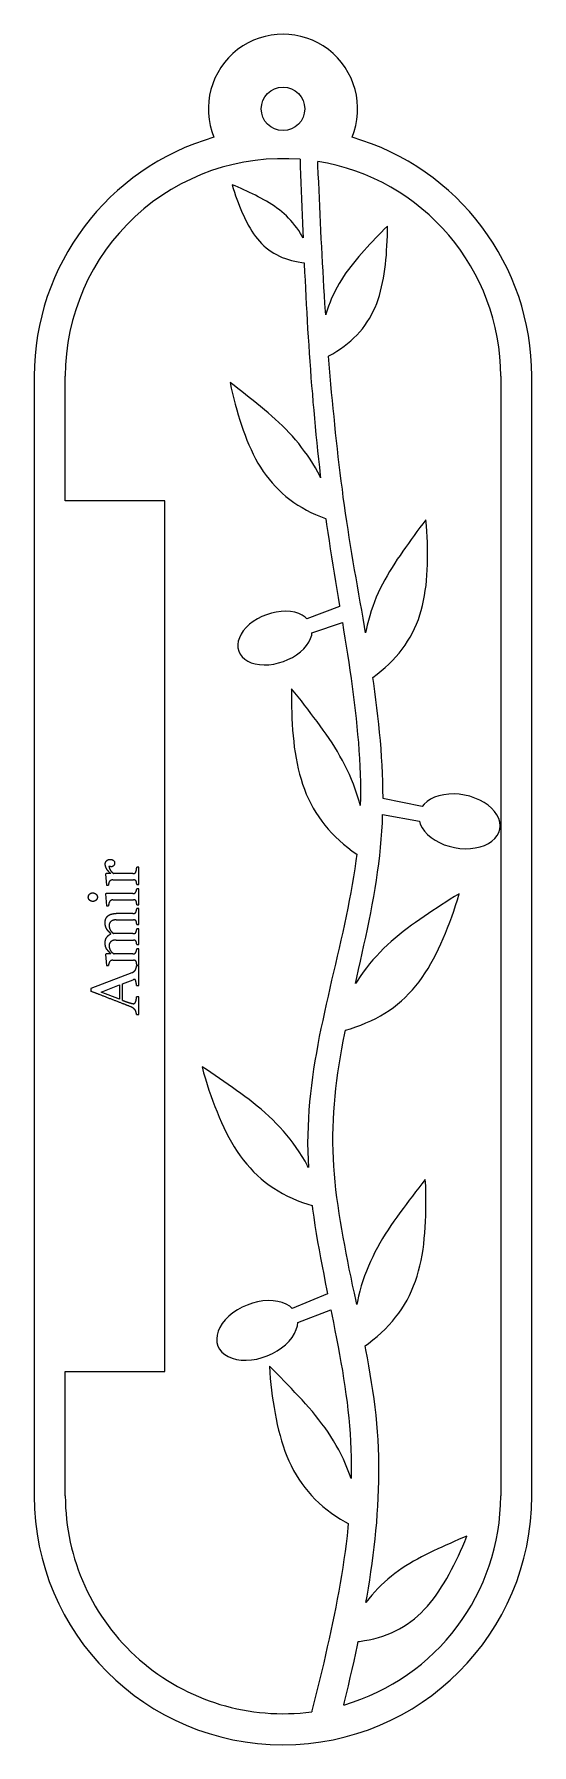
# Model space of a CAD drawing. Header units: millimetres. Extents: x -20 to 20, y -65 to 72.
import ezdxf

# ---------------------------------------------------------------- set-up
doc = ezdxf.new("R2010")
doc.units = ezdxf.units.MM
for name, color, linetype in [('cut', 7, 'Continuous'), ('engrave', 7, 'Continuous'), ('outline', 7, 'Continuous')]:
    doc.layers.add(name, color=color, linetype=linetype)

msp = doc.modelspace()

# ---------------------------------------------------------------- linework, layer by layer
at = {"layer": 'cut'}
for p, q in [((1.37, 62.45), (1.39, 61.87)), ((2.81, 61.92), (2.8, 62.28)), ((2.84, 61.27), (2.81, 61.92)), ((1.39, 61.87), (1.42, 61.21)), ((1.42, 61.21), (1.44, 60.56)), ((1.44, 60.56), (1.46, 59.91)), ((2.87, 60.62), (2.84, 61.27)), ((2.9, 59.97), (2.87, 60.62)), ((-3.84, 60.3), (-4.08, 60.39)), ((-4.08, 60.39), (-4, 60.09)), ((-4, 60.09), (-3.91, 59.8)), ((-3.91, 59.8), (-3.81, 59.52)), ((-3.61, 60.2), (-3.84, 60.3)), ((-3.81, 59.52), (-3.71, 59.23)), ((-3.71, 59.23), (-3.61, 58.96)), ((-3.37, 60.09), (-3.61, 60.2)), ((-3.14, 59.99), (-3.37, 60.09)), ((-2.91, 59.88), (-3.14, 59.99)), ((-2.68, 59.77), (-2.91, 59.88)), ((-2.45, 59.66), (-2.68, 59.77)), ((-2.22, 59.55), (-2.45, 59.66)), ((-1.99, 59.44), (-2.22, 59.55)), ((-1.77, 59.32), (-1.99, 59.44)), ((-1.55, 59.2), (-1.77, 59.32)), ((-1.33, 59.07), (-1.55, 59.2)), ((1.46, 59.91), (1.49, 59.26)), ((1.49, 59.26), (1.51, 58.6)), ((2.93, 59.32), (2.9, 59.97)), ((2.96, 58.67), (2.93, 59.32)), ((-3.61, 58.96), (-3.5, 58.68)), ((-3.5, 58.68), (-3.39, 58.41)), ((-3.39, 58.41), (-3.28, 58.15)), ((-3.28, 58.15), (-3.16, 57.89)), ((-3.16, 57.89), (-3.04, 57.64)), ((-1.11, 58.95), (-1.33, 59.07)), ((-0.9, 58.81), (-1.11, 58.95)), ((-0.69, 58.67), (-0.9, 58.81)), ((-0.49, 58.53), (-0.69, 58.67)), ((-0.29, 58.38), (-0.49, 58.53)), ((-0.1, 58.22), (-0.29, 58.38)), ((0.09, 58.06), (-0.1, 58.22)), ((0.27, 57.89), (0.09, 58.06)), ((0.45, 57.71), (0.27, 57.89)), ((1.51, 58.6), (1.54, 57.95)), ((1.54, 57.95), (1.56, 57.3)), ((2.99, 58.01), (2.96, 58.67)), ((3.02, 57.36), (2.99, 58.01)), ((-3.04, 57.64), (-2.92, 57.39)), ((-2.92, 57.39), (-2.79, 57.15)), ((-2.79, 57.15), (-2.65, 56.91)), ((-2.65, 56.91), (-2.51, 56.68)), ((-2.51, 56.68), (-2.37, 56.46)), ((-2.37, 56.46), (-2.21, 56.25)), ((0.63, 57.53), (0.45, 57.71)), ((0.79, 57.33), (0.63, 57.53)), ((0.95, 57.13), (0.79, 57.33)), ((1.11, 56.93), (0.95, 57.13)), ((1.26, 56.71), (1.11, 56.93)), ((1.4, 56.49), (1.26, 56.71)), ((1.54, 56.26), (1.4, 56.49)), ((1.56, 57.3), (1.59, 56.65)), ((1.59, 56.65), (1.61, 56.13)), ((3.05, 56.71), (3.02, 57.36)), ((3.08, 56.06), (3.05, 56.71)), ((7.91, 56.6), (7.67, 56.36)), ((8.14, 56.84), (7.91, 56.6)), ((8.39, 57.08), (8.14, 56.84)), ((8.4, 56.67), (8.39, 57.08)), ((8.39, 56.28), (8.4, 56.67)), ((-2.21, 56.25), (-2.05, 56.05)), ((-2.05, 56.05), (-1.89, 55.86)), ((-1.89, 55.86), (-1.72, 55.67)), ((-1.72, 55.67), (-1.53, 55.5)), ((-1.53, 55.5), (-1.35, 55.33)), ((-1.35, 55.33), (-1.15, 55.18)), ((-1.15, 55.18), (-0.95, 55.04)), ((-0.95, 55.04), (-0.74, 54.9)), ((1.61, 56.13), (1.54, 56.26)), ((3.11, 55.41), (3.08, 56.06)), ((3.15, 54.76), (3.11, 55.41)), ((6.53, 55.12), (6.31, 54.87)), ((6.76, 55.37), (6.53, 55.12)), ((6.98, 55.62), (6.76, 55.37)), ((7.21, 55.87), (6.98, 55.62)), ((7.44, 56.11), (7.21, 55.87)), ((7.67, 56.36), (7.44, 56.11)), ((8.31, 54.74), (8.33, 55.12)), ((8.33, 55.12), (8.36, 55.5)), ((8.36, 55.5), (8.37, 55.89)), ((8.37, 55.89), (8.39, 56.28)), ((-0.74, 54.9), (-0.52, 54.78)), ((-0.52, 54.78), (-0.29, 54.66)), ((-0.29, 54.66), (-0.06, 54.56)), ((-0.06, 54.56), (0.19, 54.47)), ((0.19, 54.47), (0.43, 54.38)), ((0.43, 54.38), (0.69, 54.31)), ((0.69, 54.31), (0.96, 54.25)), ((0.96, 54.25), (1.23, 54.19)), ((1.23, 54.19), (1.51, 54.15)), ((1.51, 54.15), (1.7, 54.13)), ((1.7, 54.13), (1.7, 54.04)), ((1.7, 54.04), (1.74, 53.38)), ((3.18, 54.11), (3.15, 54.76)), ((3.22, 53.46), (3.18, 54.11)), ((5.46, 53.84), (5.26, 53.58)), ((5.66, 54.1), (5.46, 53.84)), ((5.87, 54.36), (5.66, 54.1)), ((6.09, 54.62), (5.87, 54.36)), ((6.31, 54.87), (6.09, 54.62)), ((8.19, 53.62), (8.23, 53.98)), ((8.23, 53.98), (8.27, 54.36)), ((8.27, 54.36), (8.31, 54.74)), ((1.74, 53.38), (1.77, 52.73)), ((1.77, 52.73), (1.8, 52.08)), ((3.26, 52.81), (3.22, 53.46)), ((3.29, 52.16), (3.26, 52.81)), ((4.52, 52.47), (4.36, 52.18)), ((4.69, 52.75), (4.52, 52.47)), ((4.87, 53.03), (4.69, 52.75)), ((5.06, 53.31), (4.87, 53.03)), ((5.26, 53.58), (5.06, 53.31)), ((7.93, 52.19), (8.01, 52.54)), ((8.01, 52.54), (8.08, 52.89)), ((8.08, 52.89), (8.14, 53.25)), ((8.14, 53.25), (8.19, 53.62)), ((1.8, 52.08), (1.83, 51.42)), ((1.83, 51.42), (1.87, 50.77)), ((3.33, 51.51), (3.29, 52.16)), ((3.37, 50.86), (3.33, 51.51)), ((3.78, 50.96), (3.66, 50.64)), ((3.91, 51.28), (3.78, 50.96)), ((4.05, 51.58), (3.91, 51.28)), ((4.2, 51.88), (4.05, 51.58)), ((4.36, 52.18), (4.2, 51.88)), ((7.53, 50.86), (7.65, 51.18)), ((7.65, 51.18), (7.75, 51.51)), ((7.75, 51.51), (7.85, 51.85)), ((7.85, 51.85), (7.93, 52.19)), ((1.87, 50.77), (1.91, 50.12)), ((1.91, 50.12), (1.94, 49.46)), ((3.41, 50.21), (3.37, 50.86)), ((3.43, 49.93), (3.41, 50.21)), ((3.45, 49.99), (3.43, 49.93)), ((3.55, 50.32), (3.45, 49.99)), ((3.66, 50.64), (3.55, 50.32)), ((6.77, 49.37), (6.95, 49.65)), ((6.95, 49.65), (7.11, 49.94)), ((7.11, 49.94), (7.26, 50.24)), ((7.26, 50.24), (7.4, 50.54)), ((7.4, 50.54), (7.53, 50.86)), ((1.94, 49.46), (1.98, 48.81)), ((1.98, 48.81), (2.02, 48.16)), ((2.02, 48.16), (2.07, 47.5)), ((5.7, 48.09), (5.94, 48.32)), ((5.94, 48.32), (6.17, 48.57)), ((6.17, 48.57), (6.38, 48.83)), ((6.38, 48.83), (6.58, 49.09)), ((6.58, 49.09), (6.77, 49.37)), ((2.07, 47.5), (2.11, 46.85)), ((2.11, 46.85), (2.16, 46.2)), ((3.68, 46.64), (4, 46.82)), ((4, 46.82), (4.32, 47.01)), ((4.32, 47.01), (4.62, 47.21)), ((4.62, 47.21), (4.91, 47.42)), ((4.91, 47.42), (5.18, 47.63)), ((5.18, 47.63), (5.45, 47.85)), ((5.45, 47.85), (5.7, 48.09)), ((2.16, 46.2), (2.2, 45.54)), ((2.2, 45.54), (2.25, 44.89)), ((3.67, 46.63), (3.68, 46.64)), ((3.69, 46.31), (3.67, 46.63)), ((3.74, 45.66), (3.69, 46.31)), ((3.8, 45.01), (3.74, 45.66)), ((-17.5, 35), (-17.5, 45)), ((-3.93, 44.27), (-4.25, 44.5)), ((-4.25, 44.5), (-4.17, 44.05)), ((-4.17, 44.05), (-4.06, 43.61)), ((-3.63, 44.03), (-3.93, 44.27)), ((-3.32, 43.79), (-3.63, 44.03)), ((2.25, 44.89), (2.3, 44.23)), ((2.3, 44.23), (2.36, 43.58)), ((3.85, 44.36), (3.8, 45.01)), ((3.91, 43.71), (3.85, 44.36)), ((17.5, 45), (17.5, -45)), ((-4.06, 43.61), (-3.95, 43.18)), ((-3.95, 43.18), (-3.84, 42.75)), ((-3.84, 42.75), (-3.72, 42.32)), ((-3.01, 43.55), (-3.32, 43.79)), ((-2.71, 43.31), (-3.01, 43.55)), ((-2.4, 43.06), (-2.71, 43.31)), ((-2.1, 42.82), (-2.4, 43.06)), ((-1.8, 42.57), (-2.1, 42.82)), ((2.36, 43.58), (2.41, 42.93)), ((2.41, 42.93), (2.47, 42.27)), ((3.97, 43.07), (3.91, 43.71)), ((4.03, 42.42), (3.97, 43.07)), ((-3.72, 42.32), (-3.6, 41.9)), ((-3.6, 41.9), (-3.47, 41.48)), ((-3.47, 41.48), (-3.33, 41.07)), ((-1.5, 42.32), (-1.8, 42.57)), ((-1.2, 42.07), (-1.5, 42.32)), ((-0.91, 41.81), (-1.2, 42.07)), ((-0.62, 41.55), (-0.91, 41.81)), ((-0.33, 41.29), (-0.62, 41.55)), ((-0.05, 41.02), (-0.33, 41.29)), ((2.47, 42.27), (2.53, 41.62)), ((2.53, 41.62), (2.59, 40.96)), ((4.1, 41.77), (4.03, 42.42)), ((4.16, 41.12), (4.1, 41.77)), ((-3.33, 41.07), (-3.2, 40.67)), ((-3.2, 40.67), (-3.05, 40.27)), ((-3.05, 40.27), (-2.9, 39.87)), ((0.22, 40.75), (-0.05, 41.02)), ((0.49, 40.47), (0.22, 40.75)), ((0.76, 40.18), (0.49, 40.47)), ((1.01, 39.89), (0.76, 40.18)), ((1.26, 39.59), (1.01, 39.89)), ((2.59, 40.96), (2.65, 40.31)), ((2.65, 40.31), (2.72, 39.65)), ((4.23, 40.47), (4.16, 41.12)), ((4.3, 39.82), (4.23, 40.47)), ((-2.9, 39.87), (-2.74, 39.49)), ((-2.74, 39.49), (-2.57, 39.11)), ((-2.57, 39.11), (-2.39, 38.74)), ((-2.39, 38.74), (-2.21, 38.38)), ((1.5, 39.29), (1.26, 39.59)), ((1.74, 38.97), (1.5, 39.29)), ((1.96, 38.65), (1.74, 38.97)), ((2.18, 38.33), (1.96, 38.65)), ((2.72, 39.65), (2.78, 39)), ((2.78, 39), (2.85, 38.34)), ((4.37, 39.17), (4.3, 39.82)), ((4.44, 38.52), (4.37, 39.17)), ((4.52, 37.88), (4.44, 38.52)), ((-2.21, 38.38), (-2.01, 38.03)), ((-2.01, 38.03), (-1.8, 37.69)), ((-1.8, 37.69), (-1.59, 37.36)), ((-1.59, 37.36), (-1.36, 37.04)), ((2.39, 37.99), (2.18, 38.33)), ((2.6, 37.65), (2.39, 37.99)), ((2.79, 37.3), (2.6, 37.65)), ((2.98, 36.94), (2.79, 37.3)), ((2.85, 38.34), (2.93, 37.69)), ((2.93, 37.69), (3, 37.03)), ((4.6, 37.23), (4.52, 37.88)), ((4.68, 36.58), (4.6, 37.23)), ((-1.36, 37.04), (-1.12, 36.73)), ((-1.12, 36.73), (-0.88, 36.43)), ((-0.88, 36.43), (-0.61, 36.14)), ((-0.61, 36.14), (-0.34, 35.87)), ((-0.34, 35.87), (-0.06, 35.6)), ((3.02, 36.84), (2.98, 36.94)), ((3, 37.03), (3.02, 36.84)), ((4.77, 35.93), (4.68, 36.58)), ((4.85, 35.28), (4.77, 35.93)), ((-9.5, 35), (-17.5, 35)), ((-9.5, -35), (-9.5, 35)), ((-0.06, 35.6), (0.24, 35.35)), ((0.24, 35.35), (0.54, 35.11)), ((0.54, 35.11), (0.86, 34.87)), ((0.86, 34.87), (1.19, 34.65)), ((1.19, 34.65), (1.53, 34.45)), ((1.53, 34.45), (1.88, 34.25)), ((4.94, 34.63), (4.85, 35.28)), ((5.03, 33.99), (4.94, 34.63)), ((1.88, 34.25), (2.25, 34.06)), ((2.25, 34.06), (2.62, 33.88)), ((2.62, 33.88), (3.01, 33.72)), ((3.01, 33.72), (3.41, 33.56)), ((3.41, 33.56), (3.44, 33.55)), ((3.44, 33.55), (3.51, 33.1)), ((3.51, 33.1), (3.6, 32.45)), ((5.13, 33.34), (5.03, 33.99)), ((5.23, 32.69), (5.13, 33.34)), ((11.24, 33.15), (11.01, 32.84)), ((11.49, 33.46), (11.24, 33.15)), ((11.54, 32.99), (11.49, 33.46)), ((3.6, 32.45), (3.7, 31.79)), ((3.7, 31.79), (3.8, 31.14)), ((5.33, 32.04), (5.23, 32.69)), ((5.43, 31.4), (5.33, 32.04)), ((10.31, 31.89), (10.08, 31.57)), ((10.54, 32.21), (10.31, 31.89)), ((10.77, 32.52), (10.54, 32.21)), ((11.01, 32.84), (10.77, 32.52)), ((11.57, 32.54), (11.54, 32.99)), ((11.59, 32.09), (11.57, 32.54)), ((11.61, 31.64), (11.59, 32.09)), ((11.62, 31.2), (11.61, 31.64)), ((3.8, 31.14), (3.9, 30.48)), ((3.9, 30.48), (4, 29.83)), ((5.54, 30.75), (5.43, 31.4)), ((5.65, 30.1), (5.54, 30.75)), ((9.19, 30.29), (8.98, 29.97)), ((9.41, 30.61), (9.19, 30.29)), ((9.63, 30.94), (9.41, 30.61)), ((9.86, 31.25), (9.63, 30.94)), ((10.08, 31.57), (9.86, 31.25)), ((11.61, 29.88), (11.62, 30.32)), ((11.62, 30.76), (11.62, 31.2)), ((11.62, 30.32), (11.62, 30.76)), ((4, 29.83), (4.11, 29.17)), ((4.11, 29.17), (4.22, 28.52)), ((5.76, 29.45), (5.65, 30.1)), ((5.87, 28.8), (5.76, 29.45)), ((8.37, 28.97), (8.18, 28.64)), ((8.56, 29.31), (8.37, 28.97)), ((8.77, 29.64), (8.56, 29.31)), ((8.98, 29.97), (8.77, 29.64)), ((11.54, 28.6), (11.57, 29.03)), ((11.57, 29.03), (11.6, 29.45)), ((11.6, 29.45), (11.61, 29.88)), ((4.22, 28.52), (4.33, 27.87)), ((4.33, 27.87), (4.43, 27.21)), ((5.98, 28.15), (5.87, 28.8)), ((6.1, 27.5), (5.98, 28.15)), ((7.65, 27.6), (7.5, 27.24)), ((7.82, 27.95), (7.65, 27.6)), ((7.99, 28.29), (7.82, 27.95)), ((8.18, 28.64), (7.99, 28.29)), ((11.38, 27.37), (11.44, 27.78)), ((11.44, 27.78), (11.5, 28.19)), ((11.5, 28.19), (11.54, 28.6)), ((4.55, 26.5), (1.92, 25.52)), ((4.43, 27.21), (4.54, 26.56)), ((4.54, 26.56), (4.55, 26.5)), ((6.21, 26.85), (6.1, 27.5)), ((6.33, 26.2), (6.21, 26.85)), ((6.44, 25.55), (6.33, 26.2)), ((7.09, 26.14), (6.97, 25.76)), ((7.21, 26.51), (7.09, 26.14)), ((7.35, 26.88), (7.21, 26.51)), ((7.5, 27.24), (7.35, 26.88)), ((11, 25.82), (11.12, 26.19)), ((11.12, 26.19), (11.22, 26.58)), ((11.22, 26.58), (11.3, 26.97)), ((11.3, 26.97), (11.38, 27.37)), ((-2.96, 24.82), (-3.19, 24.55)), ((-2.69, 25.07), (-2.96, 24.82)), ((-2.39, 25.3), (-2.69, 25.07)), ((-2.05, 25.51), (-2.39, 25.3)), ((-1.7, 25.69), (-2.05, 25.51)), ((-1.32, 25.84), (-1.7, 25.69)), ((-0.93, 25.96), (-1.32, 25.84)), ((-0.54, 26.05), (-0.93, 25.96)), ((-0.15, 26.1), (-0.54, 26.05)), ((0.23, 26.11), (-0.15, 26.1)), ((0.6, 26.09), (0.23, 26.11)), ((0.94, 26.03), (0.6, 26.09)), ((1.26, 25.93), (0.94, 26.03)), ((1.54, 25.81), (1.26, 25.93)), ((1.79, 25.64), (1.54, 25.81)), ((1.92, 25.52), (1.79, 25.64)), ((2.33, 24.38), (4.77, 25.22)), ((4.77, 25.22), (4.87, 24.61)), ((6.55, 24.89), (6.44, 25.55)), ((6.64, 24.38), (6.55, 24.89)), ((6.77, 24.99), (6.68, 24.6)), ((6.86, 25.38), (6.77, 24.99)), ((6.97, 25.76), (6.86, 25.38)), ((10.58, 24.72), (10.73, 25.08)), ((10.73, 25.08), (10.88, 25.44)), ((10.88, 25.44), (11, 25.82)), ((-3.6, 23.71), (-3.64, 23.44)), ((-3.64, 23.44), (-3.63, 23.17)), ((-3.51, 23.99), (-3.6, 23.71)), ((-3.37, 24.27), (-3.51, 23.99)), ((-3.19, 24.55), (-3.37, 24.27)), ((1.89, 23.37), (2.08, 23.64)), ((2.08, 23.64), (2.22, 23.92)), ((2.22, 23.92), (2.31, 24.2)), ((2.31, 24.2), (2.33, 24.38)), ((4.87, 24.61), (4.98, 23.96)), ((4.98, 23.96), (5.08, 23.31)), ((6.68, 24.6), (6.64, 24.38)), ((9.58, 23.06), (9.81, 23.38)), ((9.81, 23.38), (10.02, 23.7)), ((10.02, 23.7), (10.22, 24.04)), ((10.22, 24.04), (10.41, 24.38)), ((10.41, 24.38), (10.58, 24.72)), ((-3.63, 23.17), (-3.56, 22.91)), ((-3.56, 22.91), (-3.45, 22.68)), ((-3.45, 22.68), (-3.29, 22.46)), ((-3.29, 22.46), (-3.08, 22.27)), ((-3.08, 22.27), (-2.84, 22.11)), ((-2.84, 22.11), (-2.55, 21.98)), ((-0.36, 21.96), (0.03, 22.08)), ((0.03, 22.08), (0.4, 22.23)), ((0.4, 22.23), (0.76, 22.41)), ((0.76, 22.41), (1.09, 22.62)), ((1.09, 22.62), (1.4, 22.85)), ((1.4, 22.85), (1.67, 23.1)), ((1.67, 23.1), (1.89, 23.37)), ((5.08, 23.31), (5.18, 22.66)), ((5.18, 22.66), (5.28, 22.01)), ((5.28, 22.01), (5.38, 21.37)), ((8.51, 21.87), (8.8, 22.16)), ((8.8, 22.16), (9.08, 22.45)), ((9.08, 22.45), (9.34, 22.75)), ((9.34, 22.75), (9.58, 23.06)), ((-2.55, 21.98), (-2.23, 21.89)), ((-2.23, 21.89), (-1.89, 21.83)), ((-1.89, 21.83), (-1.52, 21.8)), ((-1.52, 21.8), (-1.14, 21.82)), ((-1.14, 21.82), (-0.75, 21.87)), ((-0.75, 21.87), (-0.36, 21.96)), ((5.38, 21.37), (5.47, 20.72)), ((5.47, 20.72), (5.56, 20.07)), ((7.22, 20.8), (7.56, 21.06)), ((7.29, 20.32), (7.22, 20.8)), ((7.22, 20.8), (7.22, 20.8)), ((7.56, 21.06), (7.89, 21.32)), ((7.89, 21.32), (8.21, 21.59)), ((8.21, 21.59), (8.51, 21.87)), ((0.69, 19.89), (0.67, 19.4)), ((0.67, 19.4), (0.68, 18.92)), ((0.96, 19.57), (0.69, 19.89)), ((1.22, 19.24), (0.96, 19.57)), ((5.56, 20.07), (5.65, 19.43)), ((5.65, 19.43), (5.73, 18.79)), ((7.38, 19.66), (7.29, 20.32)), ((7.47, 19), (7.38, 19.66)), ((0.68, 18.92), (0.68, 18.44)), ((0.68, 18.44), (0.7, 17.96)), ((0.7, 17.96), (0.72, 17.49)), ((1.48, 18.91), (1.22, 19.24)), ((1.73, 18.58), (1.48, 18.91)), ((1.99, 18.25), (1.73, 18.58)), ((2.24, 17.91), (1.99, 18.25)), ((2.49, 17.58), (2.24, 17.91)), ((5.73, 18.79), (5.8, 18.14)), ((5.8, 18.14), (5.88, 17.5)), ((7.55, 18.35), (7.47, 19)), ((7.63, 17.69), (7.55, 18.35)), ((0.72, 17.49), (0.74, 17.03)), ((0.74, 17.03), (0.77, 16.56)), ((0.77, 16.56), (0.81, 16.1)), ((2.74, 17.25), (2.49, 17.58)), ((2.99, 16.91), (2.74, 17.25)), ((3.23, 16.57), (2.99, 16.91)), ((3.47, 16.23), (3.23, 16.57)), ((5.88, 17.5), (5.94, 16.86)), ((5.94, 16.86), (6, 16.21)), ((7.7, 17.03), (7.63, 17.69)), ((7.77, 16.38), (7.7, 17.03)), ((0.81, 16.1), (0.86, 15.64)), ((0.86, 15.64), (0.91, 15.19)), ((0.91, 15.19), (0.98, 14.75)), ((3.71, 15.89), (3.47, 16.23)), ((3.94, 15.54), (3.71, 15.89)), ((4.16, 15.19), (3.94, 15.54)), ((4.38, 14.83), (4.16, 15.19)), ((6, 16.21), (6.06, 15.57)), ((6.06, 15.57), (6.1, 14.93)), ((7.83, 15.72), (7.77, 16.38)), ((7.88, 15.06), (7.83, 15.72)), ((0.98, 14.75), (1.05, 14.31)), ((1.05, 14.31), (1.13, 13.87)), ((1.13, 13.87), (1.22, 13.45)), ((4.58, 14.47), (4.38, 14.83)), ((4.79, 14.11), (4.58, 14.47)), ((4.98, 13.74), (4.79, 14.11)), ((6.1, 14.93), (6.14, 14.29)), ((6.14, 14.29), (6.17, 13.65)), ((7.93, 14.4), (7.88, 15.06)), ((7.96, 13.74), (7.93, 14.4)), ((1.22, 13.45), (1.33, 13.03)), ((1.33, 13.03), (1.45, 12.61)), ((1.45, 12.61), (1.57, 12.21)), ((5.16, 13.37), (4.98, 13.74)), ((5.34, 12.99), (5.16, 13.37)), ((5.5, 12.6), (5.34, 12.99)), ((5.66, 12.21), (5.5, 12.6)), ((6.17, 13.65), (6.2, 13.02)), ((6.2, 13.02), (6.22, 12.38)), ((6.22, 12.38), (6.22, 11.74)), ((8, 13.08), (7.96, 13.74)), ((8.02, 12.42), (8, 13.08)), ((8.03, 11.76), (8.02, 12.42)), ((1.57, 12.21), (1.72, 11.81)), ((1.72, 11.81), (1.87, 11.42)), ((1.87, 11.42), (2.04, 11.03)), ((2.04, 11.03), (2.23, 10.66)), ((5.81, 11.82), (5.66, 12.21)), ((5.94, 11.42), (5.81, 11.82)), ((6.07, 11.01), (5.94, 11.42)), ((6.19, 10.59), (6.07, 11.01)), ((6.22, 11.11), (6.21, 10.49)), ((6.22, 11.74), (6.22, 11.11)), ((8.04, 11.1), (8.03, 11.76)), ((8.03, 11.07), (8.04, 11.1)), ((11.2, 10.42), (8.03, 11.07)), ((11.87, 11.01), (11.59, 10.82)), ((12.19, 11.16), (11.87, 11.01)), ((12.54, 11.28), (12.19, 11.16)), ((12.93, 11.37), (12.54, 11.28)), ((13.33, 11.42), (12.93, 11.37)), ((13.75, 11.43), (13.33, 11.42)), ((14.17, 11.4), (13.75, 11.43)), ((14.6, 11.34), (14.17, 11.4)), ((15.02, 11.24), (14.6, 11.34)), ((15.43, 11.1), (15.02, 11.24)), ((15.81, 10.94), (15.43, 11.1)), ((2.23, 10.66), (2.42, 10.3)), ((2.42, 10.3), (2.64, 9.94)), ((2.64, 9.94), (2.87, 9.59)), ((6.21, 10.49), (6.19, 10.59)), ((7.99, 9.11), (8.01, 9.77)), ((8.01, 9.77), (10.97, 9.23)), ((11.36, 10.61), (11.2, 10.42)), ((11.59, 10.82), (11.36, 10.61)), ((16.17, 10.74), (15.81, 10.94)), ((16.49, 10.52), (16.17, 10.74)), ((16.77, 10.28), (16.49, 10.52)), ((17.01, 10.02), (16.77, 10.28)), ((17.2, 9.74), (17.01, 10.02)), ((17.34, 9.46), (17.2, 9.74)), ((2.87, 9.59), (3.11, 9.25)), ((3.11, 9.25), (3.36, 8.92)), ((3.36, 8.92), (3.64, 8.6)), ((3.64, 8.6), (3.92, 8.29)), ((3.92, 8.29), (4.22, 7.98)), ((7.9, 7.79), (7.95, 8.45)), ((7.95, 8.45), (7.99, 9.11)), ((10.97, 9.23), (11.04, 9)), ((11.04, 9), (11.18, 8.71)), ((11.18, 8.71), (11.37, 8.44)), ((11.37, 8.44), (11.61, 8.18)), ((17.22, 8.08), (17.35, 8.33)), ((17.43, 9.17), (17.34, 9.46)), ((17.35, 8.33), (17.43, 8.6)), ((17.46, 8.88), (17.43, 9.17)), ((17.43, 8.6), (17.46, 8.88)), ((4.22, 7.98), (4.54, 7.68)), ((4.54, 7.68), (4.86, 7.4)), ((4.86, 7.4), (5.21, 7.12)), ((5.21, 7.12), (5.56, 6.84)), ((7.78, 6.47), (7.85, 7.13)), ((7.85, 7.13), (7.9, 7.79)), ((11.61, 8.18), (11.9, 7.93)), ((11.9, 7.93), (12.22, 7.71)), ((12.22, 7.71), (12.58, 7.52)), ((12.58, 7.52), (12.96, 7.35)), ((12.96, 7.35), (13.37, 7.22)), ((13.37, 7.22), (13.79, 7.12)), ((13.79, 7.12), (14.21, 7.05)), ((14.21, 7.05), (14.64, 7.03)), ((14.64, 7.03), (15.06, 7.04)), ((15.06, 7.04), (15.46, 7.09)), ((15.46, 7.09), (15.84, 7.17)), ((15.84, 7.17), (16.2, 7.29)), ((16.2, 7.29), (16.52, 7.45)), ((16.52, 7.45), (16.8, 7.63)), ((16.8, 7.63), (17.03, 7.84)), ((17.03, 7.84), (17.22, 8.08)), ((5.56, 6.84), (5.93, 6.59)), ((5.86, 6.05), (5.77, 5.42)), ((5.93, 6.59), (5.86, 6.05)), ((7.61, 5.15), (7.7, 5.81)), ((7.7, 5.81), (7.78, 6.47)), ((5.56, 4.15), (5.45, 3.51)), ((5.67, 4.78), (5.56, 4.15)), ((5.77, 5.42), (5.67, 4.78)), ((7.4, 3.83), (7.51, 4.49)), ((7.51, 4.49), (7.61, 5.15)), ((5.33, 2.87), (5.2, 2.24)), ((5.45, 3.51), (5.33, 2.87)), ((7.17, 2.52), (7.29, 3.18)), ((7.29, 3.18), (7.4, 3.83)), ((13.45, 2.97), (13.1, 2.74)), ((13.8, 3.19), (13.45, 2.97)), ((14.17, 3.41), (13.8, 3.19)), ((13.88, 2.47), (14.03, 2.93)), ((14.03, 2.93), (14.17, 3.41)), ((5.07, 1.6), (4.94, 0.96)), ((5.2, 2.24), (5.07, 1.6)), ((6.92, 1.22), (7.05, 1.87)), ((7.05, 1.87), (7.17, 2.52)), ((11.35, 1.59), (11.01, 1.35)), ((11.7, 1.82), (11.35, 1.59)), ((12.05, 2.05), (11.7, 1.82)), ((12.4, 2.28), (12.05, 2.05)), ((12.75, 2.51), (12.4, 2.28)), ((13.1, 2.74), (12.75, 2.51)), ((13.4, 1.12), (13.57, 1.56)), ((13.57, 1.56), (13.73, 2.01)), ((13.73, 2.01), (13.88, 2.47)), ((4.8, 0.32), (4.65, -0.32)), ((4.94, 0.96), (4.8, 0.32)), ((6.65, -0.08), (6.79, 0.57)), ((6.79, 0.57), (6.92, 1.22)), ((9.34, 0.11), (9.02, -0.16)), ((9.66, 0.37), (9.34, 0.11)), ((9.99, 0.62), (9.66, 0.37)), ((10.33, 0.87), (9.99, 0.62)), ((10.66, 1.11), (10.33, 0.87)), ((11.01, 1.35), (10.66, 1.11)), ((12.88, -0.19), (13.06, 0.24)), ((13.06, 0.24), (13.23, 0.68)), ((13.23, 0.68), (13.4, 1.12)), ((4.51, -0.96), (4.36, -1.6)), ((4.65, -0.32), (4.51, -0.96)), ((6.37, -1.38), (6.51, -0.73)), ((6.51, -0.73), (6.65, -0.08)), ((7.8, -1.29), (7.51, -1.6)), ((8.09, -1), (7.8, -1.29)), ((8.4, -0.71), (8.09, -1)), ((8.7, -0.43), (8.4, -0.71)), ((9.02, -0.16), (8.7, -0.43)), ((12.3, -1.43), (12.5, -1.02)), ((12.5, -1.02), (12.69, -0.61)), ((12.69, -0.61), (12.88, -0.19)), ((4.21, -2.24), (4.06, -2.89)), ((4.36, -1.6), (4.21, -2.24)), ((5.94, -3.32), (6.08, -2.67)), ((6.08, -2.67), (6.22, -2.02)), ((6.22, -2.02), (6.37, -1.38)), ((6.7, -2.56), (6.44, -2.9)), ((6.96, -2.23), (6.7, -2.56)), ((7.23, -1.91), (6.96, -2.23)), ((7.51, -1.6), (7.23, -1.91)), ((11.43, -2.96), (11.66, -2.59)), ((11.66, -2.59), (11.88, -2.21)), ((11.88, -2.21), (12.1, -1.82)), ((12.1, -1.82), (12.3, -1.43)), ((3.91, -3.53), (3.76, -4.18)), ((4.06, -2.89), (3.91, -3.53)), ((5.82, -3.81), (5.94, -3.32)), ((5.96, -3.61), (5.82, -3.81)), ((6.19, -3.25), (5.96, -3.61)), ((6.44, -2.9), (6.19, -3.25)), ((10.41, -4.32), (10.68, -3.99)), ((10.68, -3.99), (10.94, -3.66)), ((10.94, -3.66), (11.19, -3.32)), ((11.19, -3.32), (11.43, -2.96)), ((3.47, -5.47), (3.33, -6.12)), ((3.62, -4.82), (3.47, -5.47)), ((3.76, -4.18), (3.62, -4.82)), ((8.88, -5.73), (9.21, -5.47)), ((9.21, -5.47), (9.53, -5.2)), ((9.53, -5.2), (9.83, -4.92)), ((9.83, -4.92), (10.12, -4.62)), ((10.12, -4.62), (10.41, -4.32)), ((3.19, -6.77), (3.05, -7.42)), ((3.33, -6.12), (3.19, -6.77)), ((6.67, -6.98), (7.07, -6.81)), ((7.07, -6.81), (7.45, -6.62)), ((7.45, -6.62), (7.83, -6.41)), ((7.83, -6.41), (8.19, -6.2)), ((8.19, -6.2), (8.54, -5.97)), ((8.54, -5.97), (8.88, -5.73)), ((2.92, -8.07), (2.8, -8.72)), ((3.05, -7.42), (2.92, -8.07)), ((4.85, -8.44), (4.97, -7.8)), ((4.97, -7.8), (5.02, -7.55)), ((5.02, -7.55), (5.42, -7.44)), ((5.42, -7.44), (5.85, -7.3)), ((5.85, -7.3), (6.27, -7.15)), ((6.27, -7.15), (6.67, -6.98)), ((2.68, -9.37), (2.57, -10.03)), ((2.8, -8.72), (2.68, -9.37)), ((4.62, -9.71), (4.73, -9.07)), ((4.73, -9.07), (4.85, -8.44)), ((-6.15, -10.73), (-6.51, -10.51)), ((-6.51, -10.51), (-6.38, -10.99)), ((-6.38, -10.99), (-6.24, -11.46)), ((-5.8, -10.97), (-6.15, -10.73)), ((-5.45, -11.2), (-5.8, -10.97)), ((2.46, -10.68), (2.37, -11.34)), ((2.57, -10.03), (2.46, -10.68)), ((4.34, -11.61), (4.42, -10.98)), ((4.42, -10.98), (4.52, -10.34)), ((4.52, -10.34), (4.62, -9.71)), ((-6.24, -11.46), (-6.1, -11.92)), ((-6.1, -11.92), (-5.95, -12.37)), ((-5.95, -12.37), (-5.79, -12.82)), ((-5.11, -11.44), (-5.45, -11.2)), ((-4.76, -11.68), (-5.11, -11.44)), ((-4.42, -11.92), (-4.76, -11.68)), ((-4.07, -12.16), (-4.42, -11.92)), ((-3.73, -12.4), (-4.07, -12.16)), ((2.28, -12), (2.2, -12.66)), ((2.37, -11.34), (2.28, -12)), ((4.19, -12.87), (4.26, -12.24)), ((4.26, -12.24), (4.34, -11.61)), ((-5.79, -12.82), (-5.63, -13.26)), ((-5.63, -13.26), (-5.47, -13.7)), ((-5.47, -13.7), (-5.3, -14.13)), ((-3.39, -12.64), (-3.73, -12.4)), ((-3.06, -12.89), (-3.39, -12.64)), ((-2.72, -13.14), (-3.06, -12.89)), ((-2.4, -13.4), (-2.72, -13.14)), ((-2.07, -13.66), (-2.4, -13.4)), ((-1.75, -13.92), (-2.07, -13.66)), ((2.14, -13.32), (2.08, -13.98)), ((2.2, -12.66), (2.14, -13.32)), ((4.08, -14.12), (4.13, -13.5)), ((4.13, -13.5), (4.19, -12.87)), ((-5.3, -14.13), (-5.13, -14.56)), ((-5.13, -14.56), (-4.94, -14.98)), ((-4.94, -14.98), (-4.75, -15.39)), ((-1.44, -14.2), (-1.75, -13.92)), ((-1.13, -14.48), (-1.44, -14.2)), ((-0.83, -14.76), (-1.13, -14.48)), ((-0.54, -15.06), (-0.83, -14.76)), ((-0.25, -15.36), (-0.54, -15.06)), ((2.04, -14.64), (2.01, -15.31)), ((2.08, -13.98), (2.04, -14.64)), ((4.02, -15.37), (4.05, -14.75)), ((4.05, -14.75), (4.08, -14.12)), ((-4.75, -15.39), (-4.56, -15.79)), ((-4.56, -15.79), (-4.35, -16.18)), ((-4.35, -16.18), (-4.14, -16.57)), ((0.03, -15.67), (-0.25, -15.36)), ((0.3, -15.99), (0.03, -15.67)), ((0.57, -16.31), (0.3, -15.99)), ((0.82, -16.65), (0.57, -16.31)), ((1.99, -15.97), (1.98, -16.64)), ((2.01, -15.31), (1.99, -15.97)), ((4.01, -16), (4.02, -15.37)), ((4.01, -16.62), (4.01, -16)), ((-4.14, -16.57), (-3.92, -16.94)), ((-3.92, -16.94), (-3.68, -17.3)), ((-3.68, -17.3), (-3.44, -17.65)), ((-3.44, -17.65), (-3.19, -17.99)), ((1.07, -16.99), (0.82, -16.65)), ((1.31, -17.35), (1.07, -16.99)), ((1.54, -17.71), (1.31, -17.35)), ((1.77, -18.08), (1.54, -17.71)), ((1.98, -16.64), (1.99, -17.3)), ((1.99, -17.3), (2.02, -17.97)), ((4.03, -17.25), (4.01, -16.62)), ((4.05, -17.87), (4.03, -17.25)), ((4.09, -18.5), (4.05, -17.87)), ((-3.19, -17.99), (-2.92, -18.32)), ((-2.92, -18.32), (-2.65, -18.63)), ((-2.65, -18.63), (-2.36, -18.94)), ((-2.36, -18.94), (-2.06, -19.23)), ((-2.06, -19.23), (-1.75, -19.5)), ((1.98, -18.47), (1.77, -18.08)), ((2.05, -18.59), (1.98, -18.47)), ((2.02, -17.97), (2.05, -18.59)), ((4.14, -19.13), (4.09, -18.5)), ((4.2, -19.76), (4.14, -19.13)), ((-1.75, -19.5), (-1.43, -19.77)), ((-1.43, -19.77), (-1.1, -20.02)), ((-1.1, -20.02), (-0.75, -20.25)), ((-0.75, -20.25), (-0.4, -20.48)), ((-0.4, -20.48), (-0.03, -20.69)), ((4.26, -20.39), (4.2, -19.76)), ((4.34, -21.02), (4.26, -20.39)), ((10.65, -20.56), (10.4, -20.9)), ((10.91, -20.23), (10.65, -20.56)), ((11.16, -19.9), (10.91, -20.23)), ((11.44, -19.57), (11.16, -19.9)), ((11.47, -20.07), (11.44, -19.57)), ((11.48, -20.56), (11.47, -20.07)), ((11.49, -21.04), (11.48, -20.56)), ((-0.03, -20.69), (0.35, -20.89)), ((0.35, -20.89), (0.75, -21.07)), ((0.75, -21.07), (1.15, -21.24)), ((1.15, -21.24), (1.56, -21.41)), ((1.56, -21.41), (1.99, -21.55)), ((1.99, -21.55), (2.34, -21.66)), ((2.34, -21.66), (2.38, -21.94)), ((2.38, -21.94), (2.47, -22.59)), ((4.43, -21.66), (4.34, -21.02)), ((4.52, -22.29), (4.43, -21.66)), ((9.65, -21.9), (9.4, -22.24)), ((9.9, -21.57), (9.65, -21.9)), ((10.15, -21.23), (9.9, -21.57)), ((10.4, -20.9), (10.15, -21.23)), ((11.48, -22.46), (11.49, -21.99)), ((11.49, -21.52), (11.49, -21.04)), ((11.49, -21.99), (11.49, -21.52)), ((2.47, -22.59), (2.57, -23.25)), ((2.57, -23.25), (2.67, -23.91)), ((4.62, -22.93), (4.52, -22.29)), ((4.73, -23.56), (4.62, -22.93)), ((8.68, -23.26), (8.45, -23.61)), ((8.91, -22.92), (8.68, -23.26)), ((9.15, -22.58), (8.91, -22.92)), ((9.4, -22.24), (9.15, -22.58)), ((11.44, -23.39), (11.46, -22.93)), ((11.46, -22.93), (11.48, -22.46)), ((2.67, -23.91), (2.78, -24.56)), ((2.78, -24.56), (2.9, -25.22)), ((4.84, -24.2), (4.73, -23.56)), ((4.96, -24.84), (4.84, -24.2)), ((7.79, -24.67), (7.59, -25.03)), ((8, -24.31), (7.79, -24.67)), ((8.22, -23.96), (8, -24.31)), ((8.45, -23.61), (8.22, -23.96)), ((11.31, -24.76), (11.36, -24.31)), ((11.36, -24.31), (11.4, -23.85)), ((11.4, -23.85), (11.44, -23.39)), ((2.9, -25.22), (3.02, -25.87)), ((3.02, -25.87), (3.14, -26.52)), ((5.08, -25.48), (4.96, -24.84)), ((5.21, -26.12), (5.08, -25.48)), ((5.33, -26.76), (5.21, -26.12)), ((7.21, -25.77), (7.03, -26.15)), ((7.39, -25.4), (7.21, -25.77)), ((7.59, -25.03), (7.39, -25.4)), ((11.01, -26.49), (11.1, -26.07)), ((11.1, -26.07), (11.18, -25.64)), ((11.18, -25.64), (11.26, -25.2)), ((11.26, -25.2), (11.31, -24.76)), ((3.14, -26.52), (3.27, -27.17)), ((3.27, -27.17), (3.4, -27.83)), ((5.47, -27.41), (5.33, -26.76)), ((5.6, -28.05), (5.47, -27.41)), ((6.56, -27.31), (6.42, -27.71)), ((6.7, -26.92), (6.56, -27.31)), ((6.86, -26.53), (6.7, -26.92)), ((7.03, -26.15), (6.86, -26.53)), ((10.65, -27.72), (10.78, -27.32)), ((10.78, -27.32), (10.9, -26.91)), ((10.9, -26.91), (11.01, -26.49)), ((3.58, -28.76), (0.74, -29.93)), ((3.4, -27.83), (3.53, -28.48)), ((3.53, -28.48), (3.58, -28.76)), ((5.74, -28.69), (5.6, -28.05)), ((5.87, -29.34), (5.74, -28.69)), ((6.18, -28.53), (6.07, -28.95)), ((6.29, -28.12), (6.18, -28.53)), ((6.42, -27.71), (6.29, -28.12)), ((10.17, -28.88), (10.34, -28.5)), ((10.34, -28.5), (10.5, -28.11)), ((10.5, -28.11), (10.65, -27.72)), ((-3.67, -30.04), (-4.03, -30.29)), ((-3.29, -29.83), (-3.67, -30.04)), ((-2.88, -29.65), (-3.29, -29.83)), ((-2.46, -29.5), (-2.88, -29.65)), ((-2.04, -29.39), (-2.46, -29.5)), ((-1.61, -29.32), (-2.04, -29.39)), ((-1.19, -29.3), (-1.61, -29.32)), ((-0.79, -29.31), (-1.19, -29.3)), ((-0.41, -29.36), (-0.79, -29.31)), ((-0.06, -29.45), (-0.41, -29.36)), ((0.26, -29.58), (-0.06, -29.45)), ((0.54, -29.75), (0.26, -29.58)), ((0.74, -29.93), (0.54, -29.75)), ((1.19, -31.05), (3.84, -30.03)), ((3.84, -30.03), (3.92, -30.42)), ((5.93, -29.62), (5.87, -29.34)), ((5.98, -29.37), (5.93, -29.62)), ((6.07, -28.95), (5.98, -29.37)), ((9.31, -30.3), (9.55, -29.96)), ((9.55, -29.96), (9.77, -29.61)), ((9.77, -29.61), (9.97, -29.25)), ((9.97, -29.25), (10.17, -28.88)), ((-5.07, -31.45), (-5.21, -31.76)), ((-4.88, -31.14), (-5.07, -31.45)), ((-4.64, -30.84), (-4.88, -31.14)), ((-4.35, -30.55), (-4.64, -30.84)), ((-4.03, -30.29), (-4.35, -30.55)), ((1.07, -31.63), (1.16, -31.32)), ((1.16, -31.32), (1.19, -31.05)), ((3.92, -30.42), (4.05, -31.06)), ((4.05, -31.06), (4.18, -31.71)), ((7.89, -31.89), (8.2, -31.59)), ((8.2, -31.59), (8.5, -31.28)), ((8.5, -31.28), (8.79, -30.96)), ((8.79, -30.96), (9.05, -30.64)), ((9.05, -30.64), (9.31, -30.3)), ((-5.3, -32.07), (-5.33, -32.38)), ((-5.33, -32.38), (-5.31, -32.67)), ((-5.31, -32.67), (-5.23, -32.95)), ((-5.21, -31.76), (-5.3, -32.07)), ((-5.23, -32.95), (-5.1, -33.21)), ((-0.11, -33.1), (0.21, -32.84)), ((0.21, -32.84), (0.5, -32.55)), ((0.5, -32.55), (0.74, -32.25)), ((0.74, -32.25), (0.93, -31.94)), ((0.93, -31.94), (1.07, -31.63)), ((4.18, -31.71), (4.3, -32.35)), ((4.3, -32.35), (4.43, -33)), ((4.43, -33), (4.54, -33.64)), ((6.6, -32.92), (6.86, -32.74)), ((6.67, -33.24), (6.6, -32.92)), ((6.86, -32.74), (7.22, -32.46)), ((7.22, -32.46), (7.56, -32.18)), ((7.56, -32.18), (7.89, -31.89)), ((-5.1, -33.21), (-4.91, -33.44)), ((-4.91, -33.44), (-4.68, -33.64)), ((-4.68, -33.64), (-4.4, -33.8)), ((-4.4, -33.8), (-4.08, -33.93)), ((-4.08, -33.93), (-3.73, -34.03)), ((-3.73, -34.03), (-3.35, -34.08)), ((-3.35, -34.08), (-2.95, -34.09)), ((-2.95, -34.09), (-2.53, -34.06)), ((-2.53, -34.06), (-2.1, -33.99)), ((-2.1, -33.99), (-1.68, -33.88)), ((-1.68, -33.88), (-1.26, -33.74)), ((-1.26, -33.74), (-0.85, -33.56)), ((-0.85, -33.56), (-0.47, -33.34)), ((-0.47, -33.34), (-0.11, -33.1)), ((4.54, -33.64), (4.66, -34.28)), ((4.66, -34.28), (4.77, -34.92)), ((6.79, -33.9), (6.67, -33.24)), ((6.91, -34.55), (6.79, -33.9)), ((-17.5, -45), (-17.5, -35)), ((-17.5, -35), (-9.5, -35)), ((-0.78, -34.86), (-1.09, -34.57)), ((-1.09, -34.57), (-1.07, -35.07)), ((-1.07, -35.07), (-1.02, -35.55)), ((-1.02, -35.55), (-0.97, -36.03)), ((-0.49, -35.16), (-0.78, -34.86)), ((-0.2, -35.46), (-0.49, -35.16)), ((0.1, -35.76), (-0.2, -35.46)), ((4.77, -34.92), (4.87, -35.56)), ((4.87, -35.56), (4.97, -36.19)), ((7.02, -35.21), (6.91, -34.55)), ((7.12, -35.87), (7.02, -35.21)), ((-0.97, -36.03), (-0.92, -36.5)), ((-0.92, -36.5), (-0.86, -36.97)), ((-0.86, -36.97), (-0.79, -37.44)), ((0.39, -36.06), (0.1, -35.76)), ((0.68, -36.36), (0.39, -36.06)), ((0.96, -36.67), (0.68, -36.36)), ((1.25, -36.97), (0.96, -36.67)), ((1.53, -37.28), (1.25, -36.97)), ((4.97, -36.19), (5.06, -36.83)), ((5.06, -36.83), (5.15, -37.46)), ((7.22, -36.52), (7.12, -35.87)), ((7.32, -37.18), (7.22, -36.52)), ((-0.79, -37.44), (-0.72, -37.9)), ((-0.72, -37.9), (-0.64, -38.36)), ((-0.64, -38.36), (-0.55, -38.81)), ((1.81, -37.59), (1.53, -37.28)), ((2.09, -37.9), (1.81, -37.59)), ((2.36, -38.22), (2.09, -37.9)), ((2.62, -38.54), (2.36, -38.22)), ((5.15, -37.46), (5.22, -38.1)), ((5.22, -38.1), (5.29, -38.73)), ((7.4, -37.85), (7.32, -37.18)), ((7.48, -38.51), (7.4, -37.85)), ((-0.55, -38.81), (-0.46, -39.26)), ((-0.46, -39.26), (-0.35, -39.7)), ((-0.35, -39.7), (-0.24, -40.13)), ((2.88, -38.87), (2.62, -38.54)), ((3.13, -39.2), (2.88, -38.87)), ((3.38, -39.53), (3.13, -39.2)), ((3.62, -39.87), (3.38, -39.53)), ((3.85, -40.22), (3.62, -39.87)), ((5.29, -38.73), (5.34, -39.36)), ((5.34, -39.36), (5.39, -39.99)), ((7.54, -39.17), (7.48, -38.51)), ((7.6, -39.84), (7.54, -39.17)), ((7.64, -40.5), (7.6, -39.84)), ((-0.24, -40.13), (-0.12, -40.56)), ((-0.12, -40.56), (0.01, -40.98)), ((0.01, -40.98), (0.15, -41.39)), ((4.07, -40.57), (3.85, -40.22)), ((4.28, -40.93), (4.07, -40.57)), ((4.48, -41.3), (4.28, -40.93)), ((5.39, -39.99), (5.43, -40.62)), ((5.43, -40.62), (5.46, -41.25)), ((7.67, -41.17), (7.64, -40.5)), ((7.7, -41.83), (7.67, -41.17)), ((0.15, -41.39), (0.31, -41.79)), ((0.31, -41.79), (0.48, -42.18)), ((0.48, -42.18), (0.66, -42.56)), ((0.66, -42.56), (0.85, -42.94)), ((4.67, -41.67), (4.48, -41.3)), ((4.86, -42.05), (4.67, -41.67)), ((5.03, -42.44), (4.86, -42.05)), ((5.19, -42.84), (5.03, -42.44)), ((5.46, -41.25), (5.47, -41.88)), ((5.47, -41.88), (5.48, -42.51)), ((5.48, -42.51), (5.48, -43.14)), ((7.71, -42.49), (7.7, -41.83)), ((7.71, -43.16), (7.71, -42.49)), ((0.85, -42.94), (1.06, -43.3)), ((1.06, -43.3), (1.28, -43.65)), ((1.28, -43.65), (1.51, -44)), ((1.51, -44), (1.76, -44.33)), ((5.35, -43.24), (5.19, -42.84)), ((5.47, -43.59), (5.35, -43.24)), ((5.48, -43.14), (5.47, -43.59)), ((7.69, -44.48), (7.7, -43.82)), ((7.7, -43.82), (7.71, -43.16)), ((1.76, -44.33), (2.02, -44.65)), ((2.02, -44.65), (2.3, -44.97)), ((2.3, -44.97), (2.59, -45.27)), ((2.59, -45.27), (2.89, -45.56)), ((7.63, -45.81), (7.66, -45.15)), ((7.66, -45.15), (7.69, -44.48)), ((2.89, -45.56), (3.21, -45.84)), ((3.21, -45.84), (3.54, -46.11)), ((3.54, -46.11), (3.89, -46.37)), ((3.89, -46.37), (4.25, -46.62)), ((4.25, -46.62), (4.63, -46.86)), ((7.53, -47.13), (7.58, -46.47)), ((7.58, -46.47), (7.63, -45.81)), ((4.63, -46.86), (5.01, -47.09)), ((5.01, -47.09), (5.25, -47.22)), ((5.22, -47.57), (5.15, -48.2)), ((5.25, -47.22), (5.22, -47.57)), ((7.41, -48.45), (7.47, -47.79)), ((7.47, -47.79), (7.53, -47.13)), ((4.99, -49.47), (4.9, -50.11)), ((5.07, -48.84), (4.99, -49.47)), ((5.15, -48.2), (5.07, -48.84)), ((7.25, -49.77), (7.33, -49.11)), ((7.33, -49.11), (7.41, -48.45)), ((12.11, -49.42), (11.78, -49.57)), ((12.44, -49.26), (12.11, -49.42)), ((12.77, -49.11), (12.44, -49.26)), ((13.1, -48.96), (12.77, -49.11)), ((13.44, -48.81), (13.1, -48.96)), ((13.77, -48.66), (13.44, -48.81)), ((14.1, -48.51), (13.77, -48.66)), ((14.44, -48.37), (14.1, -48.51)), ((14.1, -49.81), (14.28, -49.43)), ((14.28, -49.43), (14.46, -49.04)), ((14.79, -48.24), (14.44, -48.37)), ((14.46, -49.04), (14.63, -48.65)), ((14.63, -48.65), (14.79, -48.24)), ((4.8, -50.74), (4.7, -51.38)), ((4.9, -50.11), (4.8, -50.74)), ((7.07, -51.09), (7.17, -50.43)), ((7.17, -50.43), (7.25, -49.77)), ((9.58, -50.81), (9.28, -51.02)), ((9.88, -50.62), (9.58, -50.81)), ((10.19, -50.43), (9.88, -50.62)), ((10.5, -50.25), (10.19, -50.43)), ((10.82, -50.07), (10.5, -50.25)), ((11.13, -49.9), (10.82, -50.07)), ((11.46, -49.73), (11.13, -49.9)), ((11.78, -49.57), (11.46, -49.73)), ((13.55, -50.92), (13.74, -50.56)), ((13.74, -50.56), (13.92, -50.19)), ((13.92, -50.19), (14.1, -49.81)), ((4.59, -52.02), (4.48, -52.66)), ((4.7, -51.38), (4.59, -52.02)), ((6.87, -52.4), (6.97, -51.74)), ((6.97, -51.74), (7.07, -51.09)), ((7.89, -52.17), (7.63, -52.43)), ((8.16, -51.92), (7.89, -52.17)), ((8.43, -51.68), (8.16, -51.92)), ((8.71, -51.45), (8.43, -51.68)), ((8.99, -51.23), (8.71, -51.45)), ((9.28, -51.02), (8.99, -51.23)), ((12.75, -52.31), (12.96, -51.98)), ((12.96, -51.98), (13.16, -51.63)), ((13.16, -51.63), (13.36, -51.28)), ((13.36, -51.28), (13.55, -50.92)), ((4.36, -53.29), (4.24, -53.93)), ((4.48, -52.66), (4.36, -53.29)), ((6.67, -53.56), (6.76, -53.06)), ((6.89, -53.27), (6.67, -53.56)), ((6.76, -53.06), (6.87, -52.4)), ((7.13, -52.98), (6.89, -53.27)), ((7.38, -52.7), (7.13, -52.98)), ((7.63, -52.43), (7.38, -52.7)), ((11.61, -53.85), (11.85, -53.56)), ((11.85, -53.56), (12.09, -53.27)), ((12.09, -53.27), (12.31, -52.96)), ((12.31, -52.96), (12.53, -52.64)), ((12.53, -52.64), (12.75, -52.31)), ((4.11, -54.57), (3.98, -55.21)), ((4.24, -53.93), (4.11, -54.57)), ((10.27, -55.09), (10.56, -54.87)), ((10.56, -54.87), (10.83, -54.63)), ((10.83, -54.63), (11.1, -54.38)), ((11.1, -54.38), (11.36, -54.12)), ((11.36, -54.12), (11.61, -53.85)), ((3.85, -55.85), (3.71, -56.49)), ((3.98, -55.21), (3.85, -55.85)), ((7.67, -56.38), (8.03, -56.26)), ((8.03, -56.26), (8.37, -56.14)), ((8.37, -56.14), (8.71, -56)), ((8.71, -56), (9.05, -55.84)), ((9.05, -55.84), (9.37, -55.68)), ((9.37, -55.68), (9.68, -55.5)), ((9.68, -55.5), (9.98, -55.3)), ((9.98, -55.3), (10.27, -55.09)), ((3.56, -57.13), (3.42, -57.77)), ((3.71, -56.49), (3.56, -57.13)), ((5.71, -58.29), (5.85, -57.64)), ((5.85, -57.64), (5.99, -56.99)), ((5.99, -56.99), (6.05, -56.7)), ((6.05, -56.7), (6.15, -56.69)), ((6.15, -56.69), (6.54, -56.63)), ((6.54, -56.63), (6.93, -56.56)), ((6.93, -56.56), (7.3, -56.47)), ((7.3, -56.47), (7.67, -56.38)), ((3.11, -59.06), (2.96, -59.7)), ((3.27, -58.41), (3.11, -59.06)), ((3.42, -57.77), (3.27, -58.41)), ((5.41, -59.59), (5.56, -58.94)), ((5.56, -58.94), (5.71, -58.29)), ((2.8, -60.34), (2.64, -60.99)), ((2.96, -59.7), (2.8, -60.34)), ((5.11, -60.9), (5.26, -60.25)), ((5.26, -60.25), (5.41, -59.59)), ((2.48, -61.63), (2.32, -62.27)), ((2.64, -60.99), (2.48, -61.63)), ((4.89, -61.8), (4.95, -61.55)), ((4.95, -61.55), (5.11, -60.9)), ((2.32, -62.27), (2.31, -62.35))]:
    msp.add_line(p, q, dxfattribs=at)
msp.add_circle((0, 66.5), 1.75, dxfattribs=at)
for centre, start, end in [((0, 45), -274.4941, -180), ((0, 45), -360, -279.1921), ((0, -45), -180, -82.4304), ((0, -45), -73.7706, 0)]:
    msp.add_arc(centre, 17.5, start, end, dxfattribs=at)
at = {"layer": 'engrave'}
for p, q in [((-11.58, 5.54), (-11.76, 5.54)), ((-11.58, 4.14), (-11.58, 5.54)), ((-14.22, 5.03), (-14.26, 4.99)), ((-14.26, 4.99), (-14.2, 4.11)), ((-13.85, 5.03), (-14.22, 5.03)), ((-13.85, 5.04), (-13.85, 5.03)), ((-13.67, 4.53), (-12.03, 4.53)), ((-12.06, 5.03), (-13.6, 5.03)), ((-11.76, 4.14), (-11.58, 4.14)), ((-14.22, 3.42), (-14.26, 3.39)), ((-14.26, 3.39), (-14.2, 2.45)), ((-12.06, 3.42), (-14.22, 3.42)), ((-14.2, 4.11), (-14.03, 4.11)), ((-13.67, 2.92), (-12.03, 2.92)), ((-11.58, 3.81), (-11.76, 3.81)), ((-11.58, 2.53), (-11.58, 3.81)), ((-14.2, 2.45), (-14.03, 2.45)), ((-12.06, 1.82), (-13.4, 1.82)), ((-11.76, 2.53), (-11.58, 2.53)), ((-11.58, 2.22), (-11.76, 2.22)), ((-11.58, 0.93), (-11.58, 2.22)), ((-12.06, 0.2), (-13.59, 0.2)), ((-13.4, 1.31), (-12.03, 1.31)), ((-11.76, 0.93), (-11.58, 0.93)), ((-11.58, 0.58), (-11.76, 0.58)), ((-11.58, -0.68), (-11.58, 0.58)), ((-13.4, -0.31), (-12.03, -0.31)), ((-11.76, -0.68), (-11.58, -0.68)), ((-11.58, -1.03), (-11.76, -1.03)), ((-11.58, -2.32), (-11.58, -1.03)), ((-14.22, -1.43), (-14.26, -1.47)), ((-14.26, -1.47), (-14.2, -2.36)), ((-13.85, -1.43), (-14.22, -1.43)), ((-14.2, -2.36), (-14.03, -2.36)), ((-13.85, -1.41), (-13.85, -1.43)), ((-13.68, -1.93), (-12.03, -1.93)), ((-12.06, -1.43), (-13.58, -1.43)), ((-11.58, -2.38), (-11.77, -2.38)), ((-11.76, -2.32), (-11.58, -2.32)), ((-11.58, -3.97), (-11.58, -2.38)), ((-12.16, -2.94), (-15.45, -4.21)), ((-14.62, -4.5), (-13.14, -3.92)), ((-13.14, -3.92), (-13.14, -5.06)), ((-12.9, -3.82), (-12.05, -3.51)), ((-12.9, -5.16), (-12.9, -3.82)), ((-11.77, -3.97), (-11.58, -3.97)), ((-15.45, -4.21), (-15.45, -4.43)), ((-13.14, -5.06), (-14.62, -4.5)), ((-11.58, -4.88), (-11.77, -4.88)), ((-11.58, -6.31), (-11.58, -4.88)), ((-11.77, -6.31), (-11.58, -6.31))]:
    msp.add_line(p, q, dxfattribs=at)
for points in [[(-14.29, 5.79), (-14.29, 5.96), (-14.18, 6.06)], [(-14.18, 5.41), (-14.29, 5.62), (-14.29, 5.79)], [(-14.18, 6.06), (-14.07, 6.17), (-13.89, 6.17)], [(-13.9, 5.59), (-13.94, 5.6), (-13.99, 5.61)], [(-13.99, 5.61), (-13.99, 5.49), (-13.89, 5.32)], [(-13.79, 5.58), (-13.85, 5.58), (-13.9, 5.59)], [(-13.89, 6.17), (-13.75, 6.17), (-13.65, 6.1)], [(-13.62, 5.66), (-13.69, 5.58), (-13.79, 5.58)], [(-13.65, 6.1), (-13.54, 6.03), (-13.54, 5.89)], [(-13.54, 5.89), (-13.54, 5.74), (-13.62, 5.66)], [(-11.78, 5.35), (-11.76, 5.46), (-11.76, 5.54)], [(-13.85, 5.04), (-14.07, 5.21), (-14.18, 5.41)], [(-14.01, 4.26), (-14.02, 4.19), (-14.03, 4.11)], [(-13.96, 4.38), (-13.99, 4.33), (-14.01, 4.26)], [(-13.83, 4.49), (-13.91, 4.45), (-13.96, 4.38)], [(-13.89, 5.32), (-13.79, 5.15), (-13.6, 5.03)], [(-13.67, 4.53), (-13.75, 4.53), (-13.83, 4.49)], [(-12.06, 5.03), (-11.97, 5.03), (-11.91, 5.06)], [(-11.88, 4.49), (-11.94, 4.53), (-12.03, 4.53)], [(-11.91, 5.06), (-11.85, 5.1), (-11.82, 5.18)], [(-11.79, 4.38), (-11.81, 4.46), (-11.88, 4.49)], [(-11.82, 5.18), (-11.79, 5.25), (-11.78, 5.35)], [(-11.77, 4.27), (-11.77, 4.33), (-11.79, 4.38)], [(-11.76, 4.14), (-11.76, 4.2), (-11.77, 4.27)], [(-15.65, 3.13), (-15.65, 3.28), (-15.55, 3.38)], [(-15.54, 2.89), (-15.65, 2.99), (-15.65, 3.13)], [(-15.55, 3.38), (-15.44, 3.48), (-15.31, 3.48)], [(-15.28, 2.79), (-15.43, 2.79), (-15.54, 2.89)], [(-15.31, 3.48), (-15.15, 3.48), (-15.04, 3.38)], [(-15.03, 2.89), (-15.14, 2.79), (-15.28, 2.79)], [(-15.04, 3.38), (-14.92, 3.28), (-14.92, 3.13)], [(-14.92, 3.13), (-14.92, 2.99), (-15.03, 2.89)], [(-13.94, 2.78), (-13.98, 2.72), (-14, 2.63)], [(-13.82, 2.88), (-13.9, 2.85), (-13.94, 2.78)], [(-13.67, 2.92), (-13.75, 2.92), (-13.82, 2.88)], [(-12.06, 3.42), (-11.97, 3.42), (-11.91, 3.46)], [(-11.88, 2.89), (-11.94, 2.92), (-12.03, 2.92)], [(-11.91, 3.46), (-11.85, 3.5), (-11.82, 3.57)], [(-11.79, 2.78), (-11.81, 2.85), (-11.88, 2.89)], [(-11.82, 3.57), (-11.79, 3.63), (-11.78, 3.69)], [(-11.77, 2.66), (-11.77, 2.73), (-11.79, 2.78)], [(-11.78, 3.69), (-11.76, 3.74), (-11.76, 3.81)], [(-14.3, 1.09), (-14.3, 1.43), (-14.08, 1.62)], [(-14.08, 1.62), (-13.86, 1.82), (-13.4, 1.82)], [(-14, 2.63), (-14.02, 2.53), (-14.03, 2.45)], [(-12.06, 1.82), (-11.97, 1.82), (-11.9, 1.85)], [(-11.9, 1.85), (-11.84, 1.88), (-11.81, 1.96)], [(-11.81, 1.96), (-11.79, 2.02), (-11.78, 2.08)], [(-11.78, 2.08), (-11.76, 2.14), (-11.76, 2.22)], [(-11.76, 2.53), (-11.76, 2.6), (-11.77, 2.66)], [(-14.26, 0.78), (-14.3, 0.92), (-14.3, 1.09)], [(-14.15, 0.54), (-14.22, 0.65), (-14.26, 0.78)], [(-14.16, -0.09), (-14.03, 0.1), (-13.83, 0.18)], [(-13.99, 0.35), (-14.07, 0.42), (-14.15, 0.54)], [(-13.83, 0.18), (-13.92, 0.28), (-13.99, 0.35)], [(-13.83, 1.18), (-13.98, 1.06), (-13.98, 0.87)], [(-13.98, 0.87), (-13.98, 0.73), (-13.94, 0.62)], [(-13.94, 0.62), (-13.9, 0.5), (-13.83, 0.41)], [(-13.4, 1.31), (-13.68, 1.31), (-13.83, 1.18)], [(-13.83, 0.41), (-13.77, 0.33), (-13.7, 0.28)], [(-13.7, 0.28), (-13.63, 0.22), (-13.59, 0.2)], [(-12.06, 0.2), (-11.97, 0.2), (-11.9, 0.23)], [(-11.88, 1.28), (-11.94, 1.31), (-12.03, 1.31)], [(-11.9, 0.23), (-11.84, 0.26), (-11.81, 0.34)], [(-11.79, 1.16), (-11.81, 1.24), (-11.88, 1.28)], [(-11.81, 0.34), (-11.79, 0.4), (-11.78, 0.45)], [(-11.77, 1.05), (-11.77, 1.12), (-11.79, 1.16)], [(-11.78, 0.45), (-11.76, 0.5), (-11.76, 0.58)], [(-11.76, 0.93), (-11.76, 0.99), (-11.77, 1.05)], [(-14.3, -0.53), (-14.3, -0.27), (-14.16, -0.09)], [(-14.26, -0.84), (-14.3, -0.69), (-14.3, -0.53)], [(-14.15, -1.07), (-14.22, -0.98), (-14.26, -0.84)], [(-14, -1.25), (-14.09, -1.15), (-14.15, -1.07)], [(-13.85, -1.41), (-13.91, -1.35), (-14, -1.25)], [(-13.83, -0.44), (-13.98, -0.57), (-13.98, -0.76)], [(-13.98, -0.76), (-13.98, -0.89), (-13.94, -1)], [(-13.94, -1), (-13.9, -1.12), (-13.83, -1.22)], [(-13.4, -0.31), (-13.68, -0.31), (-13.83, -0.44)], [(-13.83, -1.22), (-13.77, -1.29), (-13.69, -1.35)], [(-13.69, -1.35), (-13.62, -1.4), (-13.58, -1.43)], [(-11.88, -0.35), (-11.94, -0.31), (-12.03, -0.31)], [(-11.91, -1.39), (-11.85, -1.35), (-11.82, -1.28)], [(-11.79, -0.46), (-11.81, -0.38), (-11.88, -0.35)], [(-11.82, -1.28), (-11.79, -1.22), (-11.78, -1.16)], [(-11.77, -0.56), (-11.77, -0.51), (-11.79, -0.46)], [(-11.78, -1.16), (-11.76, -1.1), (-11.76, -1.03)], [(-11.76, -0.68), (-11.76, -0.62), (-11.77, -0.56)], [(-14, -2.2), (-14.02, -2.28), (-14.03, -2.36)], [(-13.95, -2.07), (-13.98, -2.13), (-14, -2.2)], [(-13.83, -1.97), (-13.9, -2), (-13.95, -2.07)], [(-13.68, -1.93), (-13.76, -1.93), (-13.83, -1.97)], [(-12.06, -1.43), (-11.97, -1.43), (-11.91, -1.39)], [(-11.88, -1.96), (-11.94, -1.93), (-12.03, -1.93)], [(-11.99, -2.85), (-11.92, -2.8), (-11.86, -2.71)], [(-11.79, -2.07), (-11.81, -2), (-11.88, -1.96)], [(-11.86, -2.71), (-11.83, -2.65), (-11.8, -2.55)], [(-11.8, -2.55), (-11.77, -2.45), (-11.77, -2.38)], [(-11.77, -2.19), (-11.77, -2.12), (-11.79, -2.07)], [(-11.76, -2.32), (-11.76, -2.25), (-11.77, -2.19)], [(-12.16, -2.94), (-12.05, -2.9), (-11.99, -2.85)], [(-11.98, -3.49), (-12.02, -3.5), (-12.05, -3.51)], [(-11.92, -3.48), (-11.95, -3.48), (-11.98, -3.49)], [(-11.83, -3.62), (-11.87, -3.48), (-11.92, -3.48)], [(-11.77, -3.97), (-11.79, -3.76), (-11.83, -3.62)], [(-13.85, -5.05), (-14.75, -4.7), (-15.45, -4.43)], [(-12.24, -5.68), (-12.96, -5.39), (-13.85, -5.05)], [(-12.9, -5.16), (-12.71, -5.23), (-12.57, -5.28)], [(-12.57, -5.28), (-12.43, -5.33), (-12.31, -5.36)], [(-12.31, -5.36), (-12.2, -5.4), (-12.13, -5.41)], [(-12.13, -5.41), (-12.05, -5.43), (-12.01, -5.43)], [(-12.01, -5.43), (-11.9, -5.43), (-11.84, -5.26)], [(-11.84, -5.26), (-11.78, -5.09), (-11.77, -4.88)], [(-12.02, -5.8), (-12.1, -5.74), (-12.24, -5.68)], [(-11.87, -5.96), (-11.94, -5.86), (-12.02, -5.8)], [(-11.8, -6.14), (-11.83, -6.03), (-11.87, -5.96)], [(-11.77, -6.31), (-11.78, -6.24), (-11.8, -6.14)]]:
    msp.add_open_spline(points, degree=2, dxfattribs=at)
at = {"layer": 'outline'}
for p, q in [((-20, 45), (-20, -45)), ((20, -45), (20, 45))]:
    msp.add_line(p, q, dxfattribs=at)
for centre, radius, start, end in [((0, 66.5), 6, -22.3841, 202.3841), ((0, 45), 20, -253.8952, -180), ((0, 45), 20, -360, -286.1048), ((0, -45), 20, -180, 0)]:
    msp.add_arc(centre, radius, start, end, dxfattribs=at)

doc.saveas('drawing.dxf')
